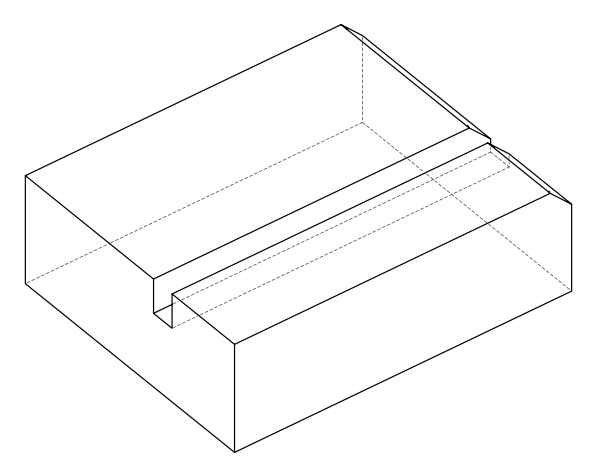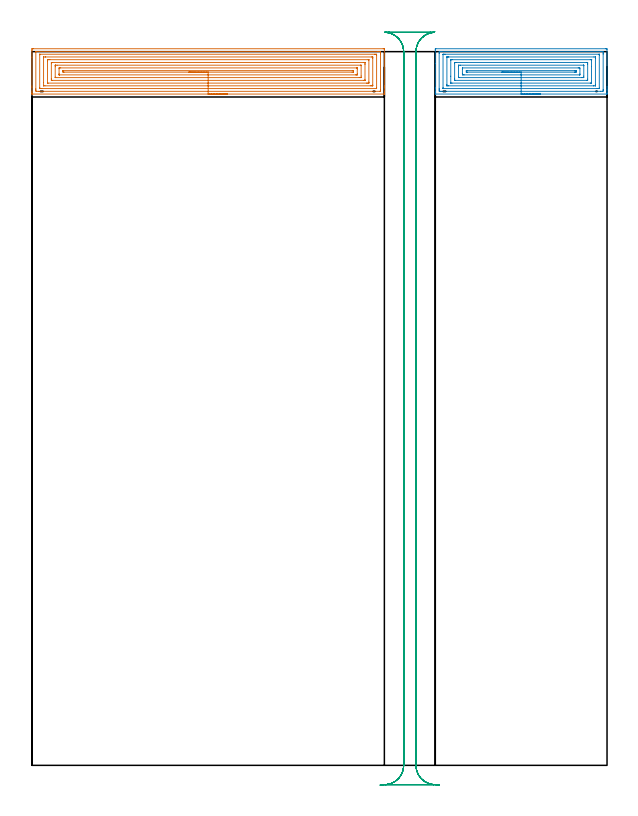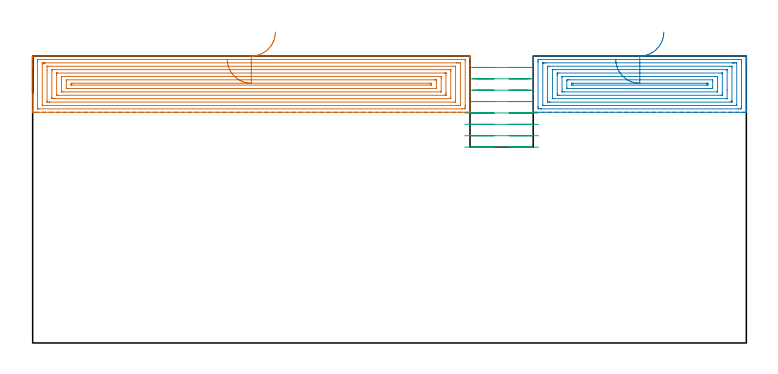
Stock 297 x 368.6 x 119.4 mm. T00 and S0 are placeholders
(PLAN: 3 operations, 1 tool changes, 33.4 min)
(1 AREA_MILL | FG_CHAMFER_SURFACE | UGT0205_001 | 13.37 min | 52070 mm3)
(2 AREA_MILL_1 | FG_CHAMFER_SURFACE_1 | UGT0205_001 | 6.65 min | 26525 mm3)
(3 MILL_RECTANGULAR_SLOT | SLOT_RECTANGULAR | UGT0201_094 | Follow Part, ap 5, ae 75% | 13.36 min | 362923 mm3)
(TOOL UGT0205_001 | Chamfer Mill 20 x 3 x 45 deg. | D20 FL50 Z2)
(TOOL UGT0201_094 | End mill 20 mm | D20 FL38 Z4)
(OP 1 AREA_MILL)
G17 G21 G94 G90
T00 M6
G54
G17 G0 G90 X101. Y346.7 S1061 M3
G43 Z129.4 H0
G94 G1 X100.962 Z128.528 F250.
X100.848 Z127.663
X100.659 Z126.812
X100.397 Z125.98
X100.063 Z125.174
X99.66 Z124.4
X99.191 Z123.664
X98.66 Z122.972
X98.071 Z122.329
X97.428 Z121.74
X96.736 Z121.208
X96. Z120.74
X95.226 Z120.337
X94.42 Z120.003
X93.588 Z119.741
X92.736 Z119.552
X91.872 Z119.438
X91. Z119.4
X0.137
X0.01 Y346.703 Z119.388
X0.008 Y346.737 Z119.354
X0. Y347.053 Z119.046
Y347.615 Z118.484
Y348.163 Z117.932
Y350.218 Z115.88
Y350.834 Z115.261
Y365.735 Z100.362
Y369.219 Z96.878
X0.002 Y369.527 Z96.57
X0.007 Y370.091 Z96.006
X0.016 Y370.093 Z96.004
X0.582 Y370.1 Z96.
X181.417
X181.739 Y370.096 Z96.002
X181.99 Y370.091 Z96.006
X182. Y369.835 Z96.262
Y350.834 Z115.261
Y350.218 Z115.88
Y349.944 Z116.153
Y348.163 Z117.932
Y347.615 Z118.484
Y347.273 Z118.826
Y347.052 Z119.047
X181.992 Y346.737 Z119.354
X181.99 Y346.703 Z119.388
X181.863 Y346.7 Z119.4
X91.
Y348.114 Z117.986
X3.255
X2.409 Y348.118 Z117.982
X2.364 Y348.121 Z117.979
X2.01 Y348.163 Z117.937
X2.003 Y348.524 Z117.576
X2.001 Y349.053 Z117.047
X2. Y349.417 Z116.683
X2.001 Y368.109 Z97.991
X2.008 Y368.637 Z97.463
X2.01 Y368.675 Z97.425
X2.168 Y368.682 Z97.418
X2.266 Y368.685 Z97.415
X2.315 Y368.686 Z97.414
X2.364
X178.745
X179.59 Y368.682 Z97.418
X179.636 Y368.679 Z97.421
X179.99 Y368.637 Z97.463
X179.997 Y368.276 Z97.824
X179.999 Y367.747 Z98.353
X180. Y367.383 Z98.717
X179.999 Y348.691 Z117.409
X179.992 Y348.163 Z117.937
X179.99 Y348.125 Z117.975
X179.832 Y348.118 Z117.982
X179.734 Y348.115 Z117.985
X179.685 Y348.114 Z117.986
X179.636
X91.
Y349.528 Z116.572
X5.037 Y349.529 Z116.571
X4.56 Y349.53 Z116.57
X4.146 Y349.533 Z116.567
X4.017 Y349.535 Z116.565
X4.006 Y349.798 Z116.302
X4.002 Y349.944 Z116.156
X4. Y350.089 Z116.011
Y367.002 Z99.098
X4.003 Y367.148 Z98.952
X4.009 Y367.244 Z98.856
X4.012 Y367.266 Z98.834
X4.018 Y367.268 Z98.832
X4.042 Y367.27 Z98.83
X4.146 Y367.271 Z98.829
X176.963
X177.44 Y367.27 Z98.83
X177.854 Y367.267 Z98.833
X177.983 Y367.265 Z98.835
X177.994 Y367.002 Z99.098
X177.998 Y366.856 Z99.244
X178. Y366.711 Z99.389
Y349.798 Z116.302
X177.997 Y349.652 Z116.448
X177.991 Y349.556 Z116.544
X177.988 Y349.534 Z116.566
X177.982 Y349.532 Z116.568
X177.958 Y349.53 Z116.57
X177.854 Y349.529 Z116.571
X91. Y349.528 Z116.572
Y350.943 Z115.157
X6.709
X6.029 Y350.948 Z115.152
X6.015 Y350.949 Z115.151
X6.01 Y350.96 Z115.14
X6.005 Y351.005 Z115.095
X6.002 Y351.097 Z115.003
X6. Y352.614 Z113.486
Y365.485 Z100.615
X6.002 Y365.689 Z100.411
X6.006 Y365.791 Z100.309
X6.01 Y365.841 Z100.259
X6.018 Y365.851 Z100.249
X6.041 Y365.853 Z100.247
X6.818 Y365.857 Z100.243
X6.927
X175.291
X175.971 Y365.852 Z100.248
X175.985 Y365.851 Z100.249
X175.99 Y365.84 Z100.26
X175.995 Y365.795 Z100.305
X175.998 Y365.703 Z100.397
X176. Y365.518 Z100.582
Y365.149 Z100.951
X175.999 Y351.315 Z114.785
X175.998 Y351.111 Z114.989
X175.994 Y351.009 Z115.091
X175.99 Y350.96 Z115.14
X175.982 Y350.949 Z115.151
X175.959 Y350.947 Z115.153
X175.182 Y350.943 Z115.157
X175.073
X91.
Y352.357 Z113.743
X8.342
X8.171 Y352.359 Z113.741
X8.035 Y352.364 Z113.736
X8.009 Y352.367 Z113.733
X8.006 Y352.38 Z113.72
X8.003 Y352.414 Z113.686
X8.001 Y352.614 Z113.486
X8. Y363.895 Z102.205
X8.002 Y364.186 Z101.914
X8.005 Y364.336 Z101.764
X8.01 Y364.41 Z101.691
X8.019 Y364.436 Z101.664
X8.085 Y364.438 Z101.662
X8.343 Y364.442 Z101.658
X8.6 Y364.443 Z101.657
X9.233
X173.658
X173.829 Y364.441 Z101.659
X173.965 Y364.436 Z101.664
X173.991 Y364.433 Z101.667
X173.994 Y364.42 Z101.68
X173.997 Y364.386 Z101.714
X173.999 Y364.186 Z101.914
X174. Y352.905 Z113.195
X173.998 Y352.614 Z113.486
X173.995 Y352.464 Z113.636
X173.99 Y352.391 Z113.709
X173.981 Y352.364 Z113.736
X173.915 Y352.362 Z113.738
X173.656 Y352.358 Z113.742
X173.4 Y352.357 Z113.743
X172.767
X91.
Y353.771 Z112.329
X10.381 Y353.772 Z112.328
X10.111 Y353.774 Z112.326
X10.037 Y353.778 Z112.322
X10.009 Y353.781 Z112.319
X10.007 Y353.796 Z112.304
X10.002 Y353.883 Z112.217
X10. Y354.394 Z111.706
Y354.775 Z111.325
X10.001 Y362.786 Z103.314
X10.005 Y362.914 Z103.186
X10.01 Y363.014 Z103.086
X10.018 Y363.023 Z103.077
X10.032 Y363.025 Z103.075
X10.07 Y363.027 Z103.073
X10.381 Y363.029 Z103.071
X10.648
X171.619 Y363.028 Z103.072
X171.888 Y363.026 Z103.074
X171.963 Y363.022 Z103.078
X171.991 Y363.019 Z103.081
X171.993 Y363.004 Z103.096
X171.998 Y362.917 Z103.183
X172. Y362.406 Z103.694
Y362.025 Z104.075
X171.999 Y354.014 Z112.086
X171.995 Y353.886 Z112.214
X171.99 Y353.787 Z112.313
X171.982 Y353.777 Z112.323
X171.968 Y353.775 Z112.325
X171.93 Y353.773 Z112.327
X171.619 Y353.771 Z112.329
X171.351
X91.
Y355.185 Z110.915
X12.262 Y355.186 Z110.914
X12.163 Y355.187 Z110.913
X12.064 Y355.191 Z110.909
X12.01 Y355.194 Z110.906
X12.006 Y355.231 Z110.869
X12.003 Y355.284 Z110.816
X12. Y355.447 Z110.653
Y360.788 Z105.312
X12.006 Y361.516 Z104.584
X12.01 Y361.596 Z104.504
X12.013 Y361.608 Z104.492
X12.032 Y361.611 Z104.489
X12.065 Y361.613 Z104.487
X12.163 Y361.614 Z104.486
X12.955 Y361.615 Z104.485
X169.738 Y361.614 Z104.486
X169.837 Y361.613 Z104.487
X169.936 Y361.609 Z104.491
X169.99 Y361.606 Z104.494
X169.994 Y361.569 Z104.531
X169.997 Y361.516 Z104.584
X169.999 Y361.353 Z104.747
X170. Y356.012 Z110.088
X169.994 Y355.284 Z110.816
X169.99 Y355.204 Z110.896
X169.987 Y355.192 Z110.908
X169.968 Y355.189 Z110.911
X169.935 Y355.187 Z110.913
X169.837 Y355.186 Z110.914
X169.045 Y355.185 Z110.915
X91.
Y356.6 Z109.5
X14.12
X14.074 Y356.601 Z109.499
X14.026 Y356.604 Z109.496
X14.014 Y356.606 Z109.494
X14.01 Y356.617 Z109.483
X14.006 Y356.659 Z109.441
X14. Y357.009 Z109.091
Y357.065 Z109.035
X14.001 Y359.735 Z106.365
X14.01 Y360.152 Z105.948
X14.017 Y360.194 Z105.906
X14.091 Y360.196 Z105.904
X14.215 Y360.199 Z105.901
X14.37 Y360.2 Z105.9
X14.835
X167.88
X167.926 Y360.199 Z105.901
X167.974 Y360.196 Z105.904
X167.986 Y360.194 Z105.906
X167.99 Y360.183 Z105.917
X167.994 Y360.141 Z105.959
X168. Y359.791 Z106.309
Y359.735 Z106.365
X167.999 Y357.065 Z109.035
X167.99 Y356.648 Z109.452
X167.983 Y356.606 Z109.494
X167.909 Y356.604 Z109.496
X167.785 Y356.601 Z109.499
X167.63 Y356.6 Z109.5
X167.164
X91.
Y358.014 Z108.086
X16.558
X16.191 Y358.018 Z108.082
X16.016 Y358.021 Z108.079
X16.01 Y358.122 Z107.978
X16.004 Y358.567 Z107.533
X16.01 Y358.759 Z107.341
X16.017 Y358.78 Z107.32
X16.035 Y358.782 Z107.318
X16.084 Y358.784 Z107.316
X16.183 Y358.786 Z107.314
X165.442
X165.809 Y358.782 Z107.318
X165.984 Y358.779 Z107.321
X165.99 Y358.678 Z107.422
X165.999 Y358.23 Z107.87
X165.997 Y358.092 Z108.008
X165.994 Y358.048 Z108.052
X165.991 Y358.026 Z108.074
X165.961 Y358.021 Z108.079
X165.324 Y358.014 Z108.086
X91.
X90.128 Z108.124
X89.263 Z108.238
X88.412 Z108.427
X87.58 Z108.689
X86.774 Z109.023
X86. Z109.426
X85.264 Z109.895
X84.572 Z110.426
X83.929 Z111.015
X83.34 Z111.658
X82.808 Z112.351
X82.34 Z113.086
X81.937 Z113.86
X81.603 Z114.666
X81.341 Z115.498
X81.152 Z116.35
X81.038 Z117.215
X81. Z118.086
G0 Z129.4
M5
M2
(OP 2 AREA_MILL_1)
G17 G21 G94 G90
T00 M6
G54
G17 G0 G90 X262.65 Y346.7 S1061 M3
G43 Z129.4 H0
G94 G1 X262.612 Z128.528 F250.
X262.498 Z127.663
X262.309 Z126.812
X262.047 Z125.98
X261.713 Z125.174
X261.31 Z124.4
X260.841 Z123.664
X260.31 Z122.972
X259.721 Z122.329
X259.078 Z121.739
X258.386 Z121.208
X257.65 Z120.74
X256.876 Z120.337
X256.07 Z120.003
X255.238 Z119.741
X254.386 Z119.552
X253.522 Z119.438
X252.65 Z119.4
X208.462
X208.31 Y346.703 Z119.388
X208.306 Y346.745 Z119.347
X208.3 Y347.117 Z118.982
Y347.516 Z118.584
Y348.163 Z117.932
Y349.377 Z116.72
Y349.944 Z116.151
Y362.406 Z103.692
Y369.527 Z96.57
X208.302 Y369.812 Z96.286
X208.31 Y370.092 Z96.006
X208.59 Y370.099 Z95.999
X296.391 Y370.1 Z96.
X296.712 Y370.097 Z96.002
X296.99 Y370.092 Z96.006
X297. Y369.81 Z96.287
Y350.551 Z115.545
Y349.944 Z116.151
Y349.377 Z116.72
Y349.053 Z117.043
Y348.487 Z117.609
Y348.163 Z117.932
Y347.516 Z118.584
Y347.117 Z118.982
Y346.746 Z119.345
X296.99 Y346.702 Z119.388
X296.838 Y346.7 Z119.4
X252.65
Y348.114 Z117.986
X211.587
X210.74 Y348.118 Z117.982
X210.694 Y348.121 Z117.979
X210.31 Y348.163 Z117.937
X210.303 Y348.553 Z117.547
X210.301 Y349.053 Z117.047
X210.3 Y349.446 Z116.654
X210.301 Y367.746 Z98.354
X210.302 Y368.137 Z97.963
X210.31 Y368.637 Z97.463
X210.651 Y368.679 Z97.421
X210.694 Y368.682 Z97.418
X211.538 Y368.686 Z97.414
X211.587
X293.713
X294.56 Y368.682 Z97.418
X294.606 Y368.679 Z97.421
X294.99 Y368.637 Z97.463
X294.997 Y368.247 Z97.853
X294.999 Y367.746 Z98.354
X295. Y367.354 Z98.746
X294.999 Y349.053 Z117.047
X294.998 Y348.663 Z117.437
X294.99 Y348.163 Z117.937
X294.649 Y348.121 Z117.979
X294.606 Y348.118 Z117.982
X293.762 Y348.114 Z117.986
X293.713
X252.65
Y349.528 Z116.572
X212.479 Y349.529 Z116.571
X212.341 Y349.53 Z116.57
X212.318 Y349.532 Z116.568
X212.313 Y349.534 Z116.566
X212.309 Y349.551 Z116.549
X212.303 Y349.646 Z116.454
X212.301 Y349.765 Z116.335
X212.3 Y349.944 Z116.156
X212.301 Y367.034 Z99.066
X212.307 Y367.214 Z98.886
X212.31 Y367.26 Z98.84
X212.326 Y367.265 Z98.835
X212.376 Y367.268 Z98.832
X212.479 Y367.27 Z98.83
X212.956 Y367.271 Z98.829
X213.372
X292.821
X292.959 Y367.27 Z98.83
X292.982 Y367.268 Z98.832
X292.987 Y367.266 Z98.834
X292.991 Y367.249 Z98.851
X292.997 Y367.154 Z98.946
X292.999 Y367.035 Z99.065
X293. Y366.856 Z99.244
X292.999 Y349.766 Z116.334
X292.993 Y349.586 Z116.514
X292.99 Y349.54 Z116.56
X292.974 Y349.535 Z116.565
X292.924 Y349.532 Z116.568
X292.821 Y349.53 Z116.57
X292.344 Y349.529 Z116.571
X291.928 Y349.528 Z116.572
X252.65
Y350.943 Z115.157
X215.048
X214.358 Y350.948 Z115.152
X214.32 Y350.949 Z115.151
X214.31 Y350.955 Z115.145
X214.307 Y350.977 Z115.123
X214.303 Y351.079 Z115.021
X214.301 Y351.282 Z114.818
X214.3 Y351.689 Z114.411
X214.301 Y365.504 Z100.596
X214.303 Y365.717 Z100.383
X214.307 Y365.824 Z100.276
X214.31 Y365.846 Z100.254
X214.324 Y365.85 Z100.25
X214.378 Y365.853 Z100.247
X215.157 Y365.857 Z100.243
X215.267
X290.252
X290.942 Y365.852 Z100.248
X290.98 Y365.85 Z100.25
X290.99 Y365.845 Z100.255
X290.993 Y365.823 Z100.277
X290.997 Y365.721 Z100.379
X290.999 Y365.518 Z100.582
X291. Y365.111 Z100.989
X290.999 Y351.296 Z114.804
X290.997 Y351.083 Z115.017
X290.993 Y350.976 Z115.124
X290.99 Y350.954 Z115.146
X290.975 Y350.949 Z115.151
X290.922 Y350.947 Z115.153
X290.143 Y350.943 Z115.157
X290.033
X252.65
Y352.357 Z113.743
X216.943
X216.307 Y352.358 Z113.742
X216.305 Y352.359 Z113.741
X216.302 Y352.363 Z113.737
X216.3 Y355.925 Z110.175
X216.301 Y364.186 Z101.914
X216.305 Y364.346 Z101.754
X216.31 Y364.425 Z101.675
X216.315 Y364.436 Z101.664
X216.354 Y364.439 Z101.661
X216.427 Y364.441 Z101.659
X216.685 Y364.443 Z101.657
X216.943
X288.357
X288.993 Y364.442 Z101.658
X288.995 Y364.441 Z101.659
X288.998 Y364.437 Z101.663
X289. Y360.875 Z105.225
X288.999 Y352.614 Z113.486
X288.995 Y352.454 Z113.646
X288.99 Y352.375 Z113.725
X288.985 Y352.364 Z113.736
X288.946 Y352.361 Z113.739
X288.873 Y352.359 Z113.741
X288.615 Y352.357 Z113.743
X288.357
X252.65
Y353.771 Z112.329
X218.728 Y353.772 Z112.328
X218.459 Y353.773 Z112.327
X218.358 Y353.776 Z112.324
X218.315 Y353.778 Z112.322
X218.31 Y353.801 Z112.299
X218.303 Y353.928 Z112.172
X218.301 Y354.394 Z111.706
X218.3 Y354.821 Z111.279
Y362.406 Z103.694
X218.302 Y362.831 Z103.269
X218.307 Y362.975 Z103.125
X218.31 Y363.02 Z103.08
X218.339 Y363.023 Z103.077
X218.416 Y363.025 Z103.075
X218.728 Y363.028 Z103.072
X218.996 Y363.029 Z103.071
X286.572 Y363.028 Z103.072
X286.841 Y363.027 Z103.073
X286.942 Y363.024 Z103.076
X286.985 Y363.022 Z103.078
X286.99 Y362.999 Z103.101
X286.997 Y362.872 Z103.228
X286.999 Y362.406 Z103.694
X287. Y361.979 Z104.121
Y354.394 Z111.706
X286.998 Y353.969 Z112.131
X286.993 Y353.825 Z112.275
X286.99 Y353.78 Z112.32
X286.961 Y353.777 Z112.323
X286.884 Y353.775 Z112.325
X286.572 Y353.772 Z112.328
X252.65 Y353.771 Z112.329
Y355.185 Z110.915
X220.513 Y355.186 Z110.914
X220.414 Y355.187 Z110.913
X220.349 Y355.19 Z110.91
X220.31 Y355.194 Z110.906
X220.307 Y355.214 Z110.886
X220.303 Y355.284 Z110.816
X220.3 Y355.497 Z110.603
X220.301 Y360.837 Z105.263
X220.31 Y361.515 Z104.585
X220.324 Y361.608 Z104.492
X220.417 Y361.612 Z104.488
X220.513 Y361.613 Z104.487
X221.307 Y361.615 Z104.485
X284.786 Y361.614 Z104.486
X284.886 Y361.613 Z104.487
X284.951 Y361.609 Z104.491
X284.99 Y361.606 Z104.494
X284.993 Y361.586 Z104.514
X284.997 Y361.515 Z104.585
X285. Y361.303 Z104.797
X284.999 Y355.963 Z110.137
X284.99 Y355.284 Z110.816
X284.976 Y355.192 Z110.908
X284.883 Y355.188 Z110.912
X284.786 Y355.187 Z110.913
X283.993 Y355.185 Z110.915
X252.65
Y356.6 Z109.5
X223.191
X222.763 Y356.602 Z109.498
X222.451 Y356.607 Z109.493
X222.31 Y356.627 Z109.473
X222.3 Y357.064 Z109.036
Y359.734 Z106.366
X222.31 Y360.178 Z105.922
X222.32 Y360.194 Z105.906
X222.362 Y360.197 Z105.903
X222.445 Y360.2 Z105.9
X282.108
X282.537 Y360.198 Z105.902
X282.849 Y360.193 Z105.907
X282.99 Y360.173 Z105.927
X283. Y359.736 Z106.364
Y357.066 Z109.034
X282.99 Y356.622 Z109.478
X282.98 Y356.606 Z109.494
X282.937 Y356.603 Z109.497
X282.855 Y356.6 Z109.5
X252.65
Y358.014 Z108.086
X224.918
X224.543 Y358.016 Z108.084
X224.356 Y358.019 Z108.081
X224.317 Y358.02 Z108.08
X224.31 Y358.048 Z108.052
X224.307 Y358.106 Z107.994
X224.302 Y358.628 Z107.472
X224.306 Y358.713 Z107.387
X224.31 Y358.769 Z107.331
X224.343 Y358.779 Z107.321
X224.977 Y358.786 Z107.314
X280.382
X280.757 Y358.784 Z107.316
X280.944 Y358.781 Z107.319
X280.983 Y358.78 Z107.32
X280.99 Y358.751 Z107.349
X280.993 Y358.694 Z107.406
X280.998 Y358.172 Z107.928
X280.993 Y358.063 Z108.037
X280.99 Y358.021 Z108.079
X280.904 Y358.019 Z108.081
X280.71 Y358.016 Z108.084
X280.323 Y358.014 Z108.086
X280.264
X252.65
X251.778 Z108.124
X250.913 Z108.238
X250.062 Z108.427
X249.23 Z108.689
X248.424 Z109.023
X247.65 Z109.426
X246.914 Z109.895
X246.222 Z110.426
X245.579 Z111.015
X244.99 Z111.658
X244.458 Z112.351
X243.99 Z113.086
X243.587 Z113.86
X243.253 Z114.666
X242.991 Z115.498
X242.802 Z116.35
X242.688 Z117.215
X242.65 Z118.086
G0 Z129.4
M5
M2
(OP 3 MILL_RECTANGULAR_SLOT)
G17 G21 G94 G90
T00 M6
G54
G17 G0 G90 X184.402 Y378.76 S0 M3
G43 Z129.4 H0
Z114.662
G94 G1 X187. Y377.26 F250.
G2 X192. Y368.6 R10. F500.
G1 Y0.
G2 X182.774 Y-9.97 R10.
G1 Y-10.
X207.526
Y-9.97
G2 X198.3 Y0. R10.
G1 Y368.6
G2 X203.3 Y377.26 R10.
G1 X205.898 Y378.76 F250.
G0 X184.402 Z109.925
G1 X187. Y377.26
G2 X192. Y368.6 R10. F500.
G1 Y0.
G2 X182.774 Y-9.97 R10.
G1 Y-10.
X207.526
Y-9.97
G2 X198.3 Y0. R10.
G1 Y368.6
G2 X203.3 Y377.26 R10.
G1 X205.898 Y378.76 F250.
G0 X184.391 Y378.763 Z105.187
G1 X186.99 Y377.266
G2 X192. Y368.6 R10. F500.
G1 Y0.
G2 X182.774 Y-9.97 R10.
G1 Y-10.
X207.526
Y-9.97
G2 X198.3 Y0. R10.
G1 Y368.6
G2 X203.31 Y377.266 R10.
G1 X205.91 Y378.763 F250.
G0 X182.075 Y379.04 Z100.45
G1 X184.942 Y378.157
G2 X192. Y368.6 R10. F500.
G1 Y0.
G2 X182.774 Y-9.97 R10.
G1 Y-10.
X207.526
Y-9.97
G2 X198.3 Y0. R10.
G1 Y368.6
G2 X205.376 Y378.163 R10.
G1 X208.245 Y379.04 F250.
G0 Z129.4
X210.517 Y-10.202
Z95.712
G1 X207.526 Y-9.97
G2 X198.3 Y0. R10. F500.
G1 Y368.6
G2 X207.853 Y378.59 R10.
G1 Y378.6
X182.447
Y378.59
G2 X192. Y368.6 R10.
G1 Y0.
G2 X182.774 Y-9.97 R10.
G1 X179.783 Y-10.202 F250.
G0 X210.517 Z90.975
G1 X207.526 Y-9.97
G2 X198.3 Y0. R10. F500.
G1 Y368.6
G2 X207.853 Y378.59 R10.
G1 Y378.6
X182.447
Y378.59
G2 X192. Y368.6 R10.
G1 Y0.
G2 X182.774 Y-9.97 R10.
G1 X179.783 Y-10.202 F250.
G0 X210.517 Z86.237
G1 X207.526 Y-9.97
G2 X198.3 Y0. R10. F500.
G1 Y368.6
G2 X207.853 Y378.59 R10.
G1 Y378.6
X182.447
Y378.59
G2 X192. Y368.6 R10.
G1 Y0.
G2 X182.774 Y-9.97 R10.
G1 X179.783 Y-10.202 F250.
G0 X210.517 Z81.5
G1 X207.526 Y-9.97
G2 X198.3 Y0. R10. F500.
G1 Y368.6
G2 X207.853 Y378.59 R10.
G1 Y378.6
X182.447
Y378.59
G2 X192. Y368.6 R10.
G1 Y0.
G2 X182.774 Y-9.97 R10.
G1 X179.783 Y-10.202 F250.
G0 Z129.4
M5
M2
